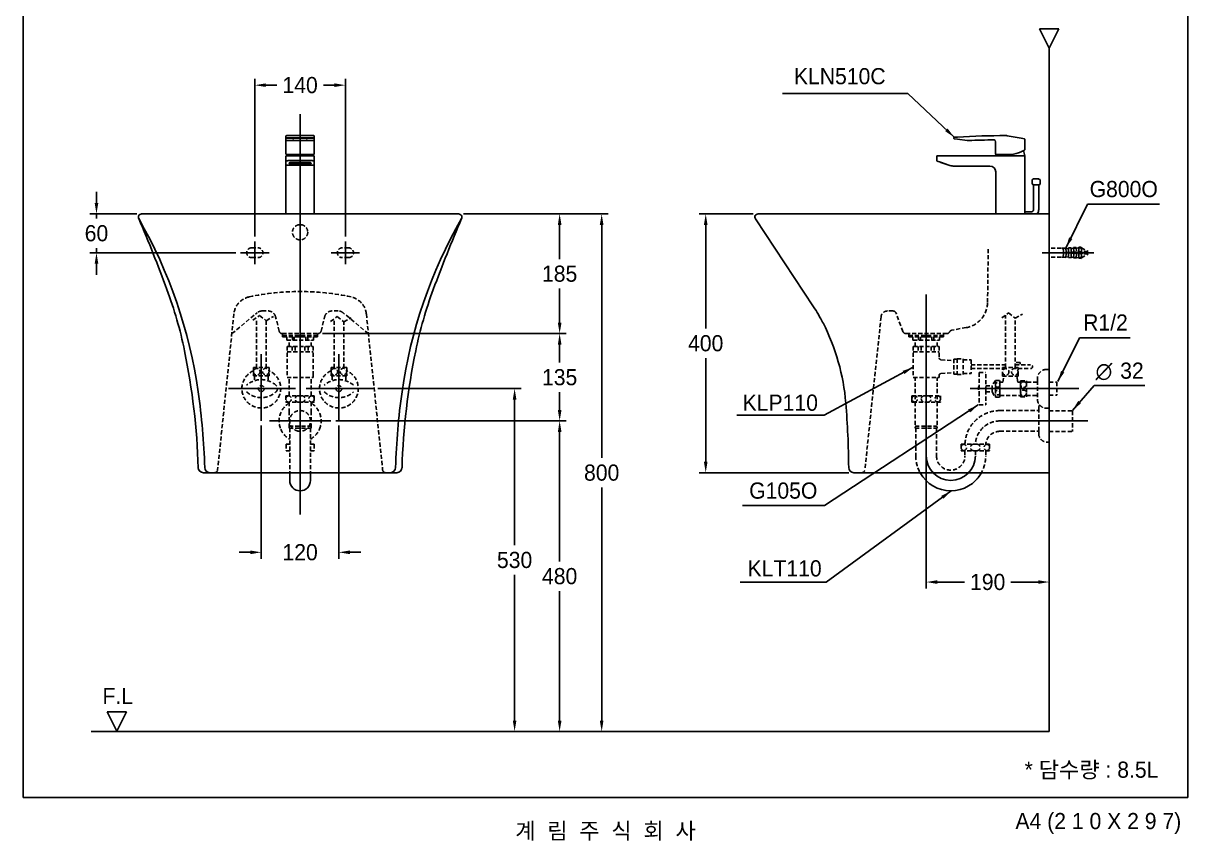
# Model space of a CAD drawing. Header units: millimetres. Extents: x 0 to 1800, y -67 to 2530.
# Drawn here: x 0 to 1800, y -67 to 1197 of the extents above; entities that cross this region are included whole.
import ezdxf
from ezdxf.enums import TextEntityAlignment as Align
from ezdxf.lldxf.tags import DXFTag

# ---------------------------------------------------------------- set-up
doc = ezdxf.new("R2010")
doc.units = ezdxf.units.MM
doc.linetypes.add('DASHED2', pattern=[9.525, 6.35, -3.175])
doc.layers.get('Defpoints').update_dxf_attribs({"color": 1})
for name, color, linetype in [('TEXT', 7, 'Continuous'), ('내부선 및 부속', 4, 'Continuous'), ('도각라인', 7, 'Continuous'), ('외형선', 3, 'Continuous'), ('점선', 6, 'DASHED2'), ('중심선', 1, 'DASHED'), ('치수선', 7, 'Continuous')]:
    doc.layers.add(name, color=color, linetype=linetype)
doc.styles.add('140911', font='HBATANG.TTF')
doc.styles.add('____', font='')
doc.styles.add('타이틀', font='H2GTRM.TTF', dxfattribs={"height": 25})
doc.styles.get('____').set_extended_font_data('굴림')
tags = doc.linetypes.add('DASHDOT', pattern=[70, 31, -13, 13, -13]).pattern_tags.tags
tags[10:11] = [DXFTag(74, 4), DXFTag(75, 0), DXFTag(340, '0'), DXFTag(46, 0.0), DXFTag(50, 0.0), DXFTag(44, 0.0), DXFTag(45, 0.0)]
tags[8:9] = [DXFTag(74, 4), DXFTag(75, 0), DXFTag(340, '0'), DXFTag(46, 0.0), DXFTag(50, 0.0), DXFTag(44, 0.0), DXFTag(45, 0.0)]
tags[6:7] = [DXFTag(74, 4), DXFTag(75, 0), DXFTag(340, '0'), DXFTag(46, 0.0), DXFTag(50, 0.0), DXFTag(44, 0.0), DXFTag(45, 0.0)]
tags[4:5] = [DXFTag(74, 4), DXFTag(75, 0), DXFTag(340, '0'), DXFTag(46, 0.0), DXFTag(50, 0.0), DXFTag(44, 0.0), DXFTag(45, 0.0)]
tags = doc.linetypes.add('DASHED', pattern=[25.72, 12.86, -12.86]).pattern_tags.tags
tags[6:7] = [DXFTag(74, 4), DXFTag(75, 0), DXFTag(340, '0'), DXFTag(46, 0.0), DXFTag(50, 0.0), DXFTag(44, 0.0), DXFTag(45, 0.0)]
tags[4:5] = [DXFTag(74, 4), DXFTag(75, 0), DXFTag(340, '0'), DXFTag(46, 0.0), DXFTag(50, 0.0), DXFTag(44, 0.0), DXFTag(45, 0.0)]
doc.dimstyles.new('MSADIM', dxfattribs={"dimtxt": 33, "dimasz": 17, "dimexe": 10, "dimexo": 7.5, "dimgap": 10, "dimtad": 0, "dimtih": 1, "dimtoh": 1, "dimdec": 0, "dimzin": 1, "dimdsep": 46, "dimtxsty": '____', "dimcen": 11.25, "dimadec": 0, "dimazin": 0, "dimtfac": 1, "dimtdec": 0, "dimtix": 1, "dimtmove": 0, "dimatfit": 3, "dimfxl": 0, "dimtolj": 1, "dimtzin": 1, "dimarcsym": 0})

# ---------------------------------------------------------------- blocks, each defined once
blk = doc.blocks.new('*D2')
at = {"layer": 'Defpoints', "color": 0, "linetype": 'Continuous'}
for p in [(182.9, 901.9), (113.1, 841.9), (335.9, 841.9)]:
    blk.add_point(p, dxfattribs=at)
at = {"layer": '치수선', "color": 0, "linetype": 'Continuous', "lineweight": -2}
for p, q in [((113.1, 918.9), (113.1, 935.9)), ((175.4, 901.9), (103.1, 901.9)), ((113.1, 901.9), (113.1, 894.7)), ((113.1, 841.9), (113.1, 849.1)), ((328.4, 841.9), (103.1, 841.9)), ((113.1, 824.9), (113.1, 807.9))]:
    blk.add_line(p, q, dxfattribs=at)
at = {"layer": '치수선', "color": 0, "linetype": 'Continuous'}
for points in [[(110.3, 918.9), (116, 918.9), (113.1, 901.9)], [(110.3, 824.9), (116, 824.9), (113.1, 841.9)]]:
    blk.add_solid(points, dxfattribs=at)
at = {"layer": '치수선', "color": 0, "linetype": 'Continuous', "insert": (113.1, 871.9), "char_height": 25, "attachment_point": 5, "style": '____'}
blk.add_mtext('\\A1;60', dxfattribs=at)
blk = doc.blocks.new('*D6')
at = {"layer": 'Defpoints', "color": 0, "linetype": 'Continuous'}
for p in [(540.7, 631.9), (759.5, 631.9), (740.6, 101.9)]:
    blk.add_point(p, dxfattribs=at)
at = {"layer": '치수선', "color": 0, "linetype": 'Continuous', "lineweight": -2}
for p, q in [((548.2, 631.9), (769.5, 631.9)), ((759.5, 614.9), (759.5, 389.7)), ((759.5, 118.9), (759.5, 344.1)), ((748.1, 101.9), (769.5, 101.9))]:
    blk.add_line(p, q, dxfattribs=at)
at = {"layer": '치수선', "color": 0, "linetype": 'Continuous'}
for points in [[(756.7, 614.9), (762.3, 614.9), (759.5, 631.9)], [(756.7, 118.9), (762.3, 118.9), (759.5, 101.9)]]:
    blk.add_solid(points, dxfattribs=at)
at = {"layer": '치수선', "color": 0, "linetype": 'Continuous', "insert": (759.5, 366.9), "char_height": 25, "attachment_point": 5, "style": '____'}
blk.add_mtext('\\A1;530', dxfattribs=at)
blk = doc.blocks.new('*D7')
at = {"layer": 'Defpoints', "color": 0, "linetype": 'Continuous'}
for p in [(475.4, 581.9), (740.6, 101.9), (829.1, 101.9)]:
    blk.add_point(p, dxfattribs=at)
at = {"layer": '치수선', "color": 0, "linetype": 'Continuous', "lineweight": -2}
for p, q in [((482.9, 581.9), (839.1, 581.9)), ((829.1, 564.9), (829.1, 364.7)), ((829.1, 118.9), (829.1, 319)), ((748.1, 101.9), (839.1, 101.9))]:
    blk.add_line(p, q, dxfattribs=at)
at = {"layer": '치수선', "color": 0, "linetype": 'Continuous'}
for points in [[(826.3, 564.9), (832, 564.9), (829.1, 581.9)], [(826.3, 118.9), (832, 118.9), (829.1, 101.9)]]:
    blk.add_solid(points, dxfattribs=at)
at = {"layer": '치수선', "color": 0, "linetype": 'Continuous', "insert": (829.1, 341.9), "char_height": 25, "attachment_point": 5, "style": '____'}
blk.add_mtext('\\A1;480', dxfattribs=at)
blk = doc.blocks.new('*D8')
at = {"layer": 'Defpoints', "color": 0, "linetype": 'Continuous'}
for p in [(454.9, 716.9), (829.1, 716.9), (829.1, 581.9)]:
    blk.add_point(p, dxfattribs=at)
at = {"layer": '치수선', "color": 0, "linetype": 'Continuous', "lineweight": -2}
for p, q in [((462.4, 716.9), (839.1, 716.9)), ((829.1, 699.9), (829.1, 672.2)), ((829.1, 598.9), (829.1, 626.5)), ((836.6, 581.9), (839.1, 581.9))]:
    blk.add_line(p, q, dxfattribs=at)
at = {"layer": '치수선', "color": 0, "linetype": 'Continuous'}
for points in [[(826.3, 699.9), (832, 699.9), (829.1, 716.9)], [(826.3, 598.9), (832, 598.9), (829.1, 581.9)]]:
    blk.add_solid(points, dxfattribs=at)
at = {"layer": '치수선', "color": 0, "linetype": 'Continuous', "insert": (829.1, 649.4), "char_height": 25, "attachment_point": 5, "style": '____'}
blk.add_mtext('\\A1;135', dxfattribs=at)
blk = doc.blocks.new('*D9')
at = {"layer": 'Defpoints', "color": 0, "linetype": 'Continuous'}
for p in [(672.9, 901.9), (829.1, 901.9), (829.1, 716.9)]:
    blk.add_point(p, dxfattribs=at)
at = {"layer": '치수선', "color": 0, "linetype": 'Continuous', "lineweight": -2}
for p, q in [((680.4, 901.9), (839.1, 901.9)), ((829.1, 884.9), (829.1, 832.2)), ((829.1, 733.9), (829.1, 786.5)), ((836.6, 716.9), (839.1, 716.9))]:
    blk.add_line(p, q, dxfattribs=at)
at = {"layer": '치수선', "color": 0, "linetype": 'Continuous'}
for points in [[(826.3, 884.9), (832, 884.9), (829.1, 901.9)], [(826.3, 733.9), (832, 733.9), (829.1, 716.9)]]:
    blk.add_solid(points, dxfattribs=at)
at = {"layer": '치수선', "color": 0, "linetype": 'Continuous', "insert": (829.1, 809.4), "char_height": 25, "attachment_point": 5, "style": '____'}
blk.add_mtext('\\A1;185', dxfattribs=at)
blk = doc.blocks.new('*D10')
at = {"layer": 'Defpoints', "color": 0, "linetype": 'Continuous'}
for p in [(829.1, 901.9), (829.1, 101.9), (894.1, 101.9)]:
    blk.add_point(p, dxfattribs=at)
at = {"layer": '치수선', "color": 0, "linetype": 'Continuous', "lineweight": -2}
for p, q in [((836.6, 901.9), (904.1, 901.9)), ((894.1, 884.9), (894.1, 524.7)), ((894.1, 118.9), (894.1, 479.1)), ((836.6, 101.9), (904.1, 101.9))]:
    blk.add_line(p, q, dxfattribs=at)
at = {"layer": '치수선', "color": 0, "linetype": 'Continuous'}
for points in [[(891.2, 884.9), (896.9, 884.9), (894.1, 901.9)], [(891.2, 118.9), (896.9, 118.9), (894.1, 101.9)]]:
    blk.add_solid(points, dxfattribs=at)
at = {"layer": '치수선', "color": 0, "linetype": 'Continuous', "insert": (894.1, 501.9), "char_height": 25, "attachment_point": 5, "style": '____'}
blk.add_mtext('\\A1;800', dxfattribs=at)
blk = doc.blocks.new('*D11')
at = {"layer": 'Defpoints', "color": 0, "linetype": 'Continuous'}
for p in [(497.9, 1100.9), (357.9, 859.4), (497.9, 859.4)]:
    blk.add_point(p, dxfattribs=at)
at = {"layer": '치수선', "color": 0, "linetype": 'Continuous', "lineweight": -2}
for p, q in [((357.9, 866.9), (357.9, 1110.9)), ((374.9, 1100.9), (392, 1100.9)), ((480.9, 1100.9), (463.9, 1100.9)), ((497.9, 866.9), (497.9, 1110.9))]:
    blk.add_line(p, q, dxfattribs=at)
at = {"layer": '치수선', "color": 0, "linetype": 'Continuous'}
for points in [[(374.9, 1103.7), (374.9, 1098.1), (357.9, 1100.9)], [(480.9, 1103.7), (480.9, 1098.1), (497.9, 1100.9)]]:
    blk.add_solid(points, dxfattribs=at)
at = {"layer": '치수선', "color": 0, "linetype": 'Continuous', "insert": (427.9, 1100.9), "char_height": 25, "attachment_point": 5, "style": '____'}
blk.add_mtext('\\A1;140', dxfattribs=at)
blk = doc.blocks.new('*D12')
at = {"color": 0, "lineweight": -2}
for p, q in [((367.9, 574.7), (367.9, 368.9)), ((487.9, 574.7), (487.9, 368.9)), ((350.9, 378.9), (333.9, 378.9)), ((504.9, 378.9), (521.9, 378.9))]:
    blk.add_line(p, q, dxfattribs=at)
at = {"color": 0}
for points in [[(350.9, 381.7), (350.9, 376), (367.9, 378.9)], [(504.9, 381.7), (504.9, 376), (487.9, 378.9)]]:
    blk.add_solid(points, dxfattribs=at)
at = {"layer": 'Defpoints', "color": 0}
for p in [(367.9, 582.2), (487.9, 582.2), (487.9, 378.9)]:
    blk.add_point(p, dxfattribs=at)
at = {"color": 0, "insert": (427.9, 378.9), "char_height": 25, "attachment_point": 5, "style": '____'}
blk.add_mtext('\\A1;120', dxfattribs=at)
blk = doc.blocks.new('*D13')
at = {"layer": 'Defpoints', "color": 0, "linetype": 'Continuous'}
for p in [(1054.9, 901.9), (1135.9, 901.9), (1283.9, 501.9)]:
    blk.add_point(p, dxfattribs=at)
at = {"layer": '치수선', "color": 0, "linetype": 'Continuous', "lineweight": -2}
for p, q in [((1128.4, 901.9), (1044.9, 901.9)), ((1054.9, 884.9), (1054.9, 724.7)), ((1054.9, 518.9), (1054.9, 679)), ((1276.4, 501.9), (1044.9, 501.9))]:
    blk.add_line(p, q, dxfattribs=at)
at = {"layer": '치수선', "color": 0, "linetype": 'Continuous'}
for points in [[(1052.1, 884.9), (1057.7, 884.9), (1054.9, 901.9)], [(1052.1, 518.9), (1057.7, 518.9), (1054.9, 501.9)]]:
    blk.add_solid(points, dxfattribs=at)
at = {"layer": '치수선', "color": 0, "linetype": 'Continuous', "insert": (1054.9, 701.9), "char_height": 25, "attachment_point": 5, "style": '____'}
blk.add_mtext('\\A1;400', dxfattribs=at)
blk = doc.blocks.new('*D14')
at = {"color": 0, "lineweight": -2}
for p, q in [((1395.8, 546.5), (1395.8, 322.9)), ((1585.9, 494.4), (1585.9, 322.9)), ((1412.8, 332.9), (1454.9, 332.9)), ((1568.9, 332.9), (1526.8, 332.9))]:
    blk.add_line(p, q, dxfattribs=at)
at = {"color": 0}
for points in [[(1412.8, 335.7), (1412.8, 330.1), (1395.8, 332.9)], [(1568.9, 335.7), (1568.9, 330.1), (1585.9, 332.9)]]:
    blk.add_solid(points, dxfattribs=at)
at = {"layer": 'Defpoints', "color": 0}
for p in [(1395.8, 554), (1585.9, 501.9), (1395.8, 332.9)]:
    blk.add_point(p, dxfattribs=at)
at = {"color": 0, "insert": (1490.8, 332.9), "char_height": 25, "attachment_point": 5, "style": '____'}
blk.add_mtext('\\A1;190', dxfattribs=at)

msp = doc.modelspace()

# ---------------------------------------------------------------- linework, layer by layer
at = {"layer": '내부선 및 부속', "linetype": 'Continuous'}
for p, q in [((405.9, 1021.9), (405.9, 1019.6)), ((405.9, 1021.9), (405.9, 1021.7)), ((405.9, 1021.7), (405.9, 1017.9)), ((405.9, 1018.4), (405.9, 1019.6)), ((405.9, 1016.3), (405.9, 1018.4)), ((405.9, 1017.9), (405.9, 1017.1)), ((405.9, 994.9), (405.9, 1017.5)), ((405.9, 1017.5), (405.9, 1016.2)), ((405.9, 1015.9), (405.9, 1017.1)), ((405.9, 1016.2), (405.9, 1016.3)), ((405.9, 1015.9), (405.9, 999)), ((406.9, 1022.9), (448.9, 1022.9)), ((406.9, 1015.3), (448.9, 1015.3)), ((443.9, 1019.3), (411.9, 1019.3)), ((411.9, 1019.3), (411.9, 1019.1)), ((411.9, 1019.1), (443.9, 1019.1)), ((417.9, 1018.7), (416.9, 1018.7)), ((416.9, 1018.7), (416.9, 1018.1)), ((416.9, 1018.1), (416.9, 1017.8)), ((416.9, 1017.8), (417.9, 1017.8)), ((417.9, 1017.8), (417.9, 1018.7)), ((417.9, 1018.1), (417.9, 1018.7)), ((417.9, 1017.8), (417.9, 1018.1)), ((437.9, 1018.7), (437.9, 1018.1)), ((438.9, 1018.7), (437.9, 1018.7)), ((437.9, 1018.1), (437.9, 1017.8)), ((437.9, 1017.8), (438.9, 1017.8)), ((438.9, 1017.8), (437.9, 1017.8)), ((438.9, 1018.1), (438.9, 1018.7)), ((438.9, 1017.8), (438.9, 1018.7)), ((438.9, 1017.8), (438.9, 1018.1)), ((438.9, 1017.8), (438.9, 1017.8)), ((443.9, 1019.1), (443.9, 1019.3)), ((448.9, 1015.2), (448.9, 1015.3)), ((449.9, 1021.9), (449.9, 1019.6)), ((449.9, 1019.6), (449.9, 1018.4)), ((449.9, 1018.4), (449.9, 1016.3)), ((449.9, 1017.5), (449.9, 1017.5)), ((449.9, 1017.5), (449.9, 994.9)), ((449.9, 1016.2), (449.9, 1016.3)), ((1438.3, 1019.1), (1438.3, 1019.3)), ((1438.3, 1019.3), (1438.3, 1019.1)), ((1444.2, 1017.4), (1439.2, 1018.1)), ((1459.3, 1015.3), (1444.2, 1017.4)), ((1502.8, 994.9), (1502.8, 1013.5)), ((1520.8, 1022.7), (1542.5, 1018.9)), ((1542.5, 1018.9), (1547.5, 1018)), ((1548.3, 1017), (1548.3, 1016.9)), ((1548.3, 1015.9), (1548.3, 1016.9)), ((1548.3, 1015.9), (1548.3, 1001.5)), ((405.9, 999), (405.9, 994.9)), ((405.9, 982.8), (405.9, 990.9)), ((405.9, 901.9), (405.9, 990.9)), ((407.4, 993.9), (406.9, 993.9)), ((406.9, 991.9), (411.9, 991.9)), ((448.5, 993.9), (407.4, 993.9)), ((411.9, 991.9), (443.9, 991.9)), ((448.9, 991.9), (443.9, 991.9)), ((448.9, 993.9), (448.5, 993.9)), ((449.9, 990.9), (449.9, 982.8)), ((1412.1, 984.6), (1412.1, 990.9)), ((1412.1, 990.9), (1412.1, 984.6)), ((1413.1, 991.9), (1418.1, 991.9)), ((1418.1, 991.9), (1542.3, 991.9)), ((1503.8, 993.9), (1517.3, 993.9)), ((1504.3, 993.9), (1508.8, 993.9)), ((1519.3, 993.9), (1517.3, 993.9)), ((1526.3, 993.9), (1519.3, 993.9)), ((1547.3, 991.9), (1542.3, 991.9)), ((1547.3, 991.9), (1548.3, 991.9)), ((1548.3, 991.9), (1548.3, 990.9)), ((1548.3, 901.9), (1548.3, 990.9)), ((405.9, 978), (405.9, 982.8)), ((405.9, 976.9), (405.9, 978)), ((405.9, 901.9), (405.9, 976.9)), ((406.9, 977.1), (448.9, 977.1)), ((411.9, 984.6), (443.9, 984.6)), ((440.9, 981.6), (414.9, 981.6)), ((414.9, 978.8), (414.9, 981.6)), ((414.9, 978.8), (440.9, 978.8)), ((440.9, 978.8), (440.9, 981.6)), ((449.9, 982.8), (449.9, 978)), ((449.9, 976.9), (449.9, 978)), ((449.9, 976.9), (449.9, 976.9)), ((449.9, 976.9), (449.9, 901.9)), ((1417.7, 981.8), (1412.7, 983.6)), ((1412.7, 983.6), (1417.7, 981.8)), ((1417.7, 981.8), (1430.7, 977.1)), ((1430.7, 977.1), (1417.7, 981.8)), ((1418.4, 981.6), (1425.9, 978.8)), ((1425.9, 978.8), (1418.4, 981.6)), ((1494.3, 975.9), (1437.6, 975.9)), ((1503.3, 901.9), (1503.3, 966.9)), ((1561.7, 955.9), (1569.8, 955.9)), ((1559.7, 948.8), (1559.7, 953.9)), ((1561.7, 946.9), (1561.7, 908.9)), ((1561.7, 946.9), (1569.7, 946.9)), ((1565.7, 946.9), (1561.7, 946.9)), ((1568.1, 946.9), (1563.4, 946.9)), ((1569.7, 946.9), (1565.7, 946.9)), ((1569.8, 946.9), (1565.7, 946.9)), ((1569.7, 908.9), (1569.7, 946.9)), ((1571.7, 953.9), (1571.7, 948.8)), ((1548.3, 923.9), (1548.3, 928.9)), ((1548.3, 901.9), (1548.3, 923.9)), ((1557.7, 904.9), (1548.3, 904.9)), ((411.9, 489.9), (411.9, 501.9)), ((443.9, 489.9), (443.9, 501.9))]:
    msp.add_line(p, q, dxfattribs=at)
for centre, radius, start, end in [((448.9, 1016.2), 1, 270, 0), ((1439.3, 1019.1), 1, 202.1993, 262.1993), ((1439.3, 1019.1), 1, 202.1993, 262.1993), ((1439.3, 1019.1), 1, 202.1993, 262.1993), ((1439.3, 1019.1), 1, 202.1993, 262.1993), ((1512, 22.9), 1000, 89.5936, 93.8863), ((1460.6, 1025.2), 10, 262.1993, 272.9349), ((1512, 22.9), 993.6, 90.6538, 92.9349), ((1499.5, 1013.3), 3.34, 2.007, 69.3544), ((1519, 1012.9), 10, 80, 89.5936), ((406.9, 994.9), 1, 180, 270), ((406.9, 990.9), 1, 90, 180), ((406.9, 990.9), 1, 90, 180), ((435.6, 986.8), 27.6, 165.1842, 169.4357), ((421.3, 986.8), 27.6, 10.5643, 14.8158), ((448.9, 994.9), 1, 270, 0), ((448.9, 990.9), 1, 0, 90), ((1413.1, 990.9), 1, 90, 180), ((1413.1, 990.9), 1, 90, 180), ((1503.8, 994.9), 1, 180, 270), ((1535.5, 986.8), 27.6, 165.1842, 169.4357), ((1520.7, 1049.4), 55.8, 275.72, 293.156), ((1521.1, 986.8), 27.6, 10.5643, 27.3016), ((1437.6, 995.9), 20, 250, 270), ((1437.6, 995.9), 20, 250, 270), ((1494.3, 966.9), 9, 0, 90), ((1561.7, 953.9), 2, 90, 180), ((1569.8, 953.9), 1.92, 0, 90), ((1561.7, 948.8), 1.92, 180, 270), ((1569.8, 948.8), 1.92, 270, 0), ((1557.7, 908.9), 4, 270, 0), ((1557.7, 908.9), 12, 324.3147, 0), ((-472.2, 521.5), 750, 8.0873, 29.8318), ((1328, 521.5), 750, 150.1682, 171.9127), ((-779.1, 477.9), 1060, 1.7297, 8.0873), ((1635, 477.9), 1060, 171.9127, 178.2703), ((288.4, 509.9), 8, 180, 270), ((567.4, 509.9), 8, 270, 0), ((427.9, 489.9), 16, 180, 0), ((1433.7, 527.9), 54, 208.7822, 331.2178)]:
    msp.add_arc(centre, radius, start, end, dxfattribs=at)
for points, knots in [([(405.9, 1022), (406, 1022.1), (406, 1022.2), (406, 1022.3), (406.2, 1022.5), (406.4, 1022.7), (406.6, 1022.9), (406.8, 1022.9), (406.9, 1022.9)], [0, 0, 0, 0, 0.097046, 0.215477, 0.366984, 0.6013, 0.806128, 1, 1, 1, 1]), ([(411.9, 1019.3), (411.5, 1019.3), (410.8, 1019.3), (409.9, 1019.3), (409.3, 1019.3), (408.7, 1019.3), (408, 1019.3), (407.4, 1019.4), (406.9, 1019.4), (406.7, 1019.4), (406.6, 1019.4), (406.4, 1019.5), (406, 1019.5), (405.9, 1019.6), (405.9, 1019.6)], [0, 0, 0, 0, 0.142857, 0.214286, 0.285714, 0.357143, 0.428571, 0.571429, 0.642857, 0.678571, 0.696429, 0.714286, 0.857143, 1, 1, 1, 1]), ([(405.9, 1018.4), (405.9, 1018.5), (406.4, 1018.7), (408.1, 1018.9), (410.1, 1019), (411.5, 1019.1), (411.9, 1019.1)], [0, 0, 0, 0, 0.285714, 0.571429, 0.857143, 1, 1, 1, 1]), ([(449.8, 1019.5), (449.8, 1019.5), (449.7, 1019.5), (449.4, 1019.5), (448.7, 1019.4), (447.9, 1019.3), (447.1, 1019.3), (446.4, 1019.3), (445.3, 1019.3), (444.4, 1019.3), (443.9, 1019.3)], [0, 0, 0, 0, 0.022938, 0.185782, 0.348626, 0.511469, 0.592891, 0.674313, 0.837156, 1, 1, 1, 1]), ([(443.9, 1019.1), (444.8, 1019.1), (446.6, 1019), (448.8, 1018.8), (449.6, 1018.6), (449.8, 1018.5), (449.8, 1018.5)], [0, 0, 0, 0, 0.32589, 0.651781, 0.977671, 1, 1, 1, 1]), ([(448.9, 1022.9), (449, 1022.9), (449.1, 1022.9), (449.3, 1022.9), (449.5, 1022.7), (449.7, 1022.6), (449.8, 1022.4), (449.9, 1022.2), (449.9, 1022.1), (449.9, 1022), (449.9, 1022), (449.9, 1022)], [0, 0, 0, 0, 0.020818, 0.239105, 0.419032, 0.574027, 0.708164, 0.821662, 0.913084, 0.980269, 1, 1, 1, 1]), ([(1439.2, 1020.3), (1439.1, 1020.2), (1438.9, 1020.2), (1438.6, 1020), (1438.5, 1019.8), (1438.3, 1019.6), (1438.3, 1019.4), (1438.3, 1019.3)], [0, 0, 0, 0, 0.285714, 0.428571, 0.571429, 0.785714, 1, 1, 1, 1]), ([(1439.2, 1020.3), (1439.2, 1020.3), (1439.3, 1020.3), (1439.6, 1020.3), (1440, 1020.3), (1440.4, 1020.3), (1441.1, 1020.4), (1442.1, 1020.5), (1443.1, 1020.5), (1443.9, 1020.6), (1444.2, 1020.6)], [0, 0, 0, 0, 0.142857, 0.285714, 0.357143, 0.428571, 0.571429, 0.714286, 0.857143, 1, 1, 1, 1]), ([(1547.7, 1000.5), (1547.7, 1000.5), (1547.6, 1000.5), (1547.3, 1000.3), (1547, 1000.1), (1546.6, 999.9), (1546.3, 999.8), (1545.8, 999.5), (1545.4, 999.3), (1544.7, 999), (1544.1, 998.7), (1543.5, 998.4), (1543.3, 998.3), (1543.1, 998.3)], [0, 0, 0, 0, 0.022972, 0.19686, 0.283804, 0.370748, 0.457692, 0.5229, 0.63158, 0.718524, 0.892412, 0.935884, 1, 1, 1, 1]), ([(1547.3, 1000.3), (1547.3, 1000.3), (1547.3, 1000.3), (1547.2, 1000.3), (1547.2, 1000.2), (1547.1, 1000.2), (1547.1, 1000.2), (1547, 1000.1), (1546.9, 1000.1), (1546.9, 1000.1), (1546.8, 1000.1), (1546.8, 1000), (1546.7, 1000), (1546.6, 1000), (1546.6, 1000), (1546.5, 999.9), (1546.4, 999.9), (1546.3, 999.8), (1546.2, 999.7), (1546, 999.7), (1545.9, 999.6), (1545.8, 999.5), (1545.8, 999.5), (1545.7, 999.5), (1545.7, 999.5), (1545.7, 999.5)], [0, 0, 0, 0, 0.147203, 0.147203, 0.295653, 0.295653, 0.37051, 0.37051, 0.483564, 0.483564, 0.521467, 0.521467, 0.597561, 0.597561, 0.635788, 0.635788, 0.751471, 0.751471, 0.829397, 0.829397, 0.947331, 0.947331, 0.986892, 0.986892, 1, 1, 1, 1]), ([(1548.2, 1001.4), (1548.2, 1001.3), (1548.2, 1001.1), (1548.1, 1000.9), (1547.9, 1000.7), (1547.8, 1000.6), (1547.7, 1000.5)], [0, 0, 0, 0, 0.250001, 0.499999, 0.749998, 1, 1, 1, 1]), ([(1548.2, 1001.4), (1548.2, 1001.4), (1548.3, 1001.4), (1548.3, 1001.5), (1548.3, 1001.5)], [0, 0, 0, 0, 0.15708, 1, 1, 1, 1]), ([(405.9, 982.8), (405.9, 983), (406.4, 983.6), (408.1, 984.2), (410.1, 984.5), (411.5, 984.6), (411.9, 984.6)], [0, 0, 0, 0, 0.285714, 0.571429, 0.857143, 1, 1, 1, 1]), ([(405.9, 976.9), (405.9, 976.9), (405.9, 976.9), (405.9, 976.8), (406, 976.7), (406, 976.6)], [0, 0, 0, 0, 0.003909, 0.003909, 1, 1, 1, 1]), ([(443.9, 984.6), (444.8, 984.6), (446.6, 984.4), (448.8, 983.9), (449.6, 983.4), (449.8, 983.1), (449.8, 983.1)], [0, 0, 0, 0, 0.326484, 0.652968, 0.979452, 1, 1, 1, 1]), ([(449.9, 976.7), (449.9, 976.7), (449.9, 976.7), (449.9, 976.6), (449.9, 976.6)], [0, 0, 0, 0, 0.705199, 1, 1, 1, 1]), ([(1412.1, 984.6), (1412.1, 984.5), (1412.1, 984.3), (1412.2, 984.1), (1412.3, 983.9), (1412.5, 983.8), (1412.6, 983.7), (1412.7, 983.6)], [0, 0, 0, 0, 0.214286, 0.428571, 0.571429, 0.714286, 1, 1, 1, 1])]:
    msp.add_open_spline(points, degree=3, knots=knots, dxfattribs=at)
for points in [[(406.9, 1015.3), (405.9, 1015.3), (405.9, 1016.3)], [(449.9, 1016.3), (449.9, 1015.3), (448.9, 1015.3)], [(406.9, 977.1), (405.9, 977.1), (405.9, 978)], [(449.9, 978), (449.9, 977.1), (448.9, 977.1)]]:
    msp.add_rational_spline(points, [1, 0.707106769085, 1], degree=2, dxfattribs=at)
for points, degree in [([(449.4, 1015.4), (449.4, 1015.3), (449.4, 1015.2), (449.4, 1015.2)], 3), ([(449.5, 1015.4), (449.5, 1015.3), (449.5, 1015.3), (449.4, 1015.2)], 3), ([(449.9, 1019.8), (449.9, 1019.7), (449.8, 1019.5)], 2), ([(449.9, 1019.6), (449.9, 1019.6), (449.9, 1019.6), (449.8, 1019.5)], 3), ([(449.8, 1018.5), (449.9, 1018.3), (449.9, 1018.2)], 2), ([(449.8, 1018.5), (449.9, 1018.5), (449.9, 1018.4), (449.9, 1018.4)], 3), ([(449.9, 1019.8), (449.9, 1019.7), (449.9, 1019.7), (449.9, 1019.6)], 3), ([(449.9, 1018.4), (449.9, 1018.3), (449.9, 1018.2), (449.9, 1018.2)], 3), ([(1439.2, 1020.3), (1438.7, 1020.2), (1438.3, 1019.8), (1438.3, 1019.3)], 3), ([(1438.3, 1019.1), (1438.3, 1018.6), (1438.7, 1018.1), (1439.2, 1018.1)], 3), ([(1439, 1020.2), (1439, 1020.2), (1439, 1020.2), (1439.1, 1020.2)], 3), ([(1542.5, 1018.9), (1542.5, 1018.9), (1542.5, 1018.9), (1542.5, 1018.9)], 3), ([(1548.3, 1017), (1548.3, 1017.5), (1547.9, 1017.9), (1547.5, 1018)], 3), ([(1543.2, 998.3), (1542.9, 998.2), (1542.7, 998.1)], 2), ([(1542.7, 998.1), (1542.7, 998.1), (1542.7, 998.1), (1542.7, 998.1)], 3), ([(449.8, 983.1), (449.9, 983), (449.9, 982.9), (449.9, 982.8)], 3), ([(449.8, 983.1), (449.9, 982.8), (449.9, 982.6)], 2), ([(449.9, 982.8), (449.9, 982.7), (449.9, 982.6), (449.9, 982.6)], 3), ([(1412.1, 984.6), (1412.1, 984.2), (1412.3, 983.8), (1412.7, 983.6)], 3)]:
    msp.add_open_spline(points, degree=degree, dxfattribs=at)
for points in [[(414.9, 978.8), (410.9, 978.8), (410.9, 980.2), (410.9, 981.6), (414.9, 981.6)], [(440.9, 981.6), (444.9, 981.6), (444.9, 980.2), (444.9, 978.8), (440.9, 978.8)]]:
    msp.add_rational_spline(points, [1, 0.707106769085, 1, 0.707106769085, 1], degree=2, knots=[0, 0, 0, 0.5, 0.5, 1, 1, 1], dxfattribs=at)
at = {"layer": '도각라인'}
for p, q in [((0, 0), (0, 2530)), ((1800, 2530), (1800, 0)), ((0, 0), (1800, 0))]:
    msp.add_line(p, q, dxfattribs=at)
at = {"layer": '외형선', "linetype": 'Continuous'}
for p, q in [((1600.9, 1187.9), (1570.9, 1187.9)), ((1570.9, 1187.9), (1585.9, 1157.9)), ((1585.9, 1157.9), (1600.9, 1187.9)), ((1585.9, 1157.9), (1585.9, 101.9)), ((159.6, 132.2), (129.6, 132.2)), ((129.6, 132.2), (144.6, 102.2)), ((144.6, 102.2), (159.6, 132.2)), ((105, 101.9), (1585.9, 101.9))]:
    msp.add_line(p, q, dxfattribs=at)
at = {"layer": '외형선'}
for p, q in [((182.9, 901.9), (672.9, 901.9)), ((1585.9, 901.9), (1135.9, 901.9)), ((1585.9, 901.9), (1585.9, 501.9)), ((1131.8, 894.1), (1221.7, 758.5)), ((278.4, 501.9), (577.4, 501.9)), ((1585.9, 501.9), (1283.9, 501.9))]:
    msp.add_line(p, q, dxfattribs=at)
for centre, radius, start, end in [((182.9, 896.9), 5, 90, 209.8095), ((672.9, 896.9), 5, 330.1905, 90), ((1135.9, 896.9), 5, 90, 213.542), ((-2038.1, -51.3), 2410, 20.3115, 23.1187), ((2894, -51.3), 2410, 156.8813, 159.6885), ((-392.2, 557.9), 655, 11.6732, 20.3115), ((1248.1, 557.9), 655, 159.6885, 168.3268), ((1013.3, 620.3), 250, 26.9436, 33.542), ((937.6, 581.8), 335, 4.7405, 26.9436), ((-779.1, 477.9), 1050, 1.7297, 11.6732), ((1635, 477.9), 1050, 168.3268, 178.2703), ((-59, 499.2), 1335, 0.4572, 4.7405), ((278.4, 509.9), 8, 181.7297, 270), ((577.4, 509.9), 8, 270, 358.2703), ((1283.9, 509.9), 8, 180.4572, 270)]:
    msp.add_arc(centre, radius, start, end, dxfattribs=at)
at = {"layer": '점선'}
for p, q in [((352.9, 849.4), (362.9, 849.4)), ((502.9, 849.4), (492.9, 849.4)), ((1490.6, 765.1), (1491.6, 848.9)), ((1604.6, 848.9), (1585.9, 848.9)), ((1611.6, 849.2), (1604.6, 848.9)), ((1635.6, 849.5), (1607.6, 848)), ((1607.6, 849), (1607.9, 842)), ((1611.6, 849.2), (1611.9, 842.2)), ((1615.6, 849.4), (1619.6, 849.7)), ((1615.6, 849.4), (1615.9, 842.5)), ((1619.6, 849.7), (1619.9, 842.7)), ((1623.6, 849.9), (1627.5, 850.1)), ((1623.6, 849.9), (1623.9, 842.9)), ((1627.5, 850.1), (1627.9, 843.1)), ((1631.5, 850.3), (1635.5, 850.5)), ((1631.5, 850.3), (1631.9, 843.3)), ((1635.5, 850.5), (1635.9, 843.5)), ((1635.6, 849.5), (1645.9, 844)), ((352.9, 834.4), (362.9, 834.4)), ((502.9, 834.4), (492.9, 834.4)), ((1604.6, 834.9), (1585.9, 834.9)), ((1611.6, 834.5), (1604.6, 834.9)), ((1645.9, 844), (1604.8, 841.9)), ((1645.9, 839.7), (1604.8, 841.9)), ((1607.6, 834.7), (1607.9, 841.7)), ((1635.6, 834.2), (1607.6, 835.7)), ((1611.6, 834.5), (1611.9, 841.5)), ((1615.6, 834.3), (1615.9, 841.3)), ((1615.6, 834.3), (1619.6, 834.1)), ((1619.6, 834.1), (1619.9, 841.1)), ((1623.6, 833.9), (1623.9, 840.9)), ((1623.6, 833.9), (1627.5, 833.7)), ((1627.5, 833.7), (1627.9, 840.7)), ((1631.5, 833.5), (1631.9, 840.4)), ((1631.5, 833.5), (1635.5, 833.2)), ((1638.9, 841.9), (1633.9, 843.4)), ((1638.9, 841.9), (1633.9, 840.3)), ((1635.5, 833.2), (1635.9, 840.2)), ((1635.6, 834.2), (1645.9, 839.7)), ((325.6, 747.4), (300.4, 506.4)), ((322.4, 716.9), (361.5, 749.1)), ((354.7, 737.5), (365.3, 745)), ((365.3, 745), (375.4, 736.9)), ((369.2, 751.9), (378.4, 751.9)), ((375.4, 736.9), (386.7, 743.3)), ((395.6, 720.7), (390.1, 742.8)), ((460.3, 720.7), (465.8, 742.8)), ((474.7, 735.7), (485.3, 743.2)), ((486.7, 751.9), (477.4, 751.9)), ((485.3, 743.2), (495.4, 735.1)), ((533.5, 716.9), (494.4, 749.1)), ((495.4, 735.1), (506.7, 741.5)), ((530.3, 747.4), (555.5, 506.4)), ((1326, 742.9), (1300.9, 506.3)), ((1344.4, 751.9), (1335.9, 751.9)), ((1359.7, 720.1), (1349.1, 748.6)), ((1512.5, 741.3), (1523.1, 748.8)), ((1518.2, 664.3), (1518.2, 745.4)), ((1523.1, 748.8), (1533.2, 740.7)), ((1533.2, 740.7), (1544.5, 747.2)), ((1533.2, 664.3), (1533.2, 740.7)), ((360.4, 736.9), (360.4, 664.6)), ((375.4, 736.9), (375.4, 664.6)), ((480.4, 736.9), (480.4, 664.6)), ((495.4, 736.9), (495.4, 664.6)), ((1457.7, 726.3), (1435.5, 722.3)), ((400.4, 716.9), (455.4, 716.9)), ((400.9, 716.9), (400.9, 711.9)), ((400.9, 713.9), (454.9, 713.9)), ((400.9, 711.9), (454.9, 711.9)), ((407.4, 711.9), (407.4, 706.9)), ((407.4, 706.9), (448.4, 706.9)), ((410.9, 696.9), (410.9, 706.9)), ((415.9, 711.9), (415.9, 706.9)), ((418.9, 711.9), (418.9, 706.9)), ((436.9, 711.9), (436.9, 706.9)), ((439.9, 711.9), (439.9, 706.9)), ((444.9, 696.9), (444.9, 706.9)), ((448.4, 711.9), (448.4, 706.9)), ((454.9, 716.9), (454.9, 711.9)), ((1364.4, 716.9), (1428.1, 716.9)), ((1368.7, 716.9), (1368.7, 711.9)), ((1368.7, 713.9), (1422.7, 713.9)), ((1368.7, 711.9), (1422.7, 711.9)), ((1375.2, 711.9), (1375.2, 706.9)), ((1375.2, 706.9), (1416.2, 706.9)), ((1378.7, 696.9), (1378.7, 706.9)), ((1383.7, 711.9), (1383.7, 706.9)), ((1386.7, 711.9), (1386.7, 706.9)), ((1404.7, 711.9), (1404.7, 706.9)), ((1407.7, 711.9), (1407.7, 706.9)), ((1412.7, 696.9), (1412.7, 706.9)), ((1416.2, 711.9), (1416.2, 706.9)), ((1422.7, 716.9), (1422.7, 711.9)), ((407.9, 696.9), (407.9, 648.9)), ((407.9, 696.9), (447.9, 696.9)), ((407.9, 688.9), (447.9, 688.9)), ((415.4, 696.9), (415.4, 688.9)), ((420.4, 696.9), (420.4, 688.9)), ((435.4, 696.9), (435.4, 688.9)), ((440.4, 696.9), (440.4, 688.9)), ((447.9, 696.9), (447.9, 652.1)), ((1375.7, 696.9), (1375.7, 648.9)), ((1375.7, 696.9), (1415.7, 696.9)), ((1375.7, 688.9), (1415.7, 688.9)), ((1383.2, 696.9), (1383.2, 688.9)), ((1388.2, 696.9), (1388.2, 688.9)), ((1403.2, 696.9), (1403.2, 688.9)), ((1408.2, 696.9), (1408.2, 688.9)), ((1415.7, 696.9), (1415.7, 679.6)), ((1418.5, 676.6), (1438.7, 674.9)), ((1438.7, 677.4), (1438.7, 654.4)), ((1438.7, 677.4), (1443.7, 677.4)), ((1443.7, 677.9), (1443.7, 653.9)), ((1443.7, 677.9), (1452.7, 677.9)), ((1452.7, 677.9), (1452.7, 653.9)), ((1452.7, 676.6), (1465.2, 676.6)), ((1465.2, 676.6), (1465.2, 655.1)), ((1465.2, 668.9), (1518.7, 668.9)), ((1541.2, 672.4), (1533.2, 672.4)), ((1533.2, 668.9), (1557.2, 668.9)), ((1541.2, 669.6), (1541.2, 672.4)), ((355.9, 664.6), (355.9, 651.6)), ((379.9, 664.6), (355.9, 664.6)), ((379.9, 651.6), (355.9, 651.6)), ((357.4, 651.6), (357.4, 644.2)), ((378.4, 651.6), (378.4, 644.2)), ((379.9, 664.6), (379.9, 651.6)), ((407.9, 648.9), (447.9, 648.9)), ((410.9, 620.9), (410.9, 648.9)), ((444.9, 620.9), (444.9, 648.9)), ((447.9, 652.1), (447.9, 648.9)), ((475.9, 664.6), (475.9, 651.6)), ((499.9, 664.6), (475.9, 664.6)), ((499.9, 651.6), (475.9, 651.6)), ((477.4, 651.6), (477.4, 644.2)), ((498.4, 651.6), (498.4, 644.2)), ((499.9, 664.6), (499.9, 651.6)), ((1375.7, 648.9), (1415.7, 648.9)), ((1378.7, 605.9), (1378.7, 648.9)), ((1412.7, 605.9), (1412.7, 648.9)), ((1415.7, 652.1), (1415.7, 648.9)), ((1418.5, 655.1), (1438.7, 656.9)), ((1438.7, 654.4), (1443.7, 654.4)), ((1443.7, 653.9), (1452.7, 653.9)), ((1452.7, 655.1), (1465.2, 655.1)), ((1465.2, 662.9), (1518.7, 662.9)), ((1477.7, 656.6), (1487.7, 656.6)), ((1477.7, 656.6), (1477.7, 626.5)), ((1487.7, 629), (1487.7, 656.6)), ((1513.7, 664.3), (1537.7, 664.3)), ((1513.7, 651.3), (1513.7, 664.3)), ((1513.7, 651.3), (1537.7, 651.3)), ((1514.2, 641.8), (1515.7, 651.3)), ((1535.7, 651.3), (1536.8, 644.4)), ((1537.7, 651.3), (1537.7, 664.3)), ((1537.7, 662.9), (1557.2, 662.9)), ((1581.7, 661.6), (1585.9, 661.6)), ((1476.3, 631.9), (1585.9, 631.9)), ((1487.7, 636.3), (1497.7, 636.3)), ((1502.7, 644.6), (1497.7, 636.3)), ((1497.7, 631.3), (1497.7, 636.3)), ((1497.7, 631.3), (1497.7, 626.8)), ((1502.7, 644.6), (1509.7, 644.6)), ((1502.7, 644.6), (1502.7, 632.5)), ((1502.7, 632.5), (1502.7, 618.6)), ((1509.7, 644.6), (1509.7, 634)), ((1509.7, 641.8), (1514.2, 641.8)), ((1509.7, 634), (1509.7, 618.6)), ((1536.8, 644.4), (1537.2, 641.8)), ((1537.2, 641.8), (1541.7, 641.8)), ((1541.7, 644.1), (1541.7, 640.2)), ((1541.7, 644.1), (1550.7, 644.1)), ((1541.7, 640.2), (1541.7, 619.1)), ((1550.7, 641.7), (1550.7, 644.1)), ((1551.7, 641.8), (1550.7, 641.8)), ((1550.7, 641.7), (1550.7, 619.1)), ((1551.7, 641.8), (1567.7, 641.8)), ((1567.7, 644.3), (1567.7, 647.6)), ((1567.7, 644.3), (1567.7, 615.6)), ((1585.9, 642.1), (1597.9, 642.1)), ((1597.9, 642.1), (1597.9, 621.6)), ((405.9, 620.9), (449.9, 620.9)), ((405.9, 620.9), (405.9, 610.9)), ((449.9, 620.9), (449.9, 610.9)), ((1373.7, 620.9), (1382.6, 620.9)), ((1373.7, 620.9), (1373.7, 617.4)), ((1373.7, 617.4), (1373.7, 610.9)), ((1382.6, 620.9), (1399.9, 620.9)), ((1399.9, 620.9), (1417.7, 620.9)), ((1417.7, 620.9), (1417.7, 610.9)), ((1477.7, 626.5), (1477.7, 606.6)), ((1487.7, 629), (1487.7, 606.6)), ((1487.7, 626.8), (1497.7, 626.8)), ((1497.7, 626.8), (1502.7, 618.6)), ((1502.7, 618.6), (1509.7, 618.6)), ((1509.7, 621.3), (1541.7, 621.3)), ((1541.7, 619.1), (1550.7, 619.1)), ((1550.7, 621.3), (1567.7, 621.3)), ((1585.9, 621.6), (1597.9, 621.6)), ((405.9, 610.9), (449.9, 610.9)), ((410.9, 610.9), (410.9, 597.1)), ((410.9, 597.1), (410.9, 572.5)), ((444.9, 610.9), (444.9, 597.1)), ((444.9, 597.1), (444.9, 572.5)), ((1374.7, 610.9), (1373.7, 610.9)), ((1374.7, 610.9), (1417.7, 610.9)), ((1378.7, 610.9), (1378.7, 570.9)), ((1412.7, 610.9), (1412.7, 570.9)), ((1477.7, 606.6), (1487.7, 606.6)), ((1509.6, 597.9), (1569.7, 597.9)), ((1569.7, 601.2), (1569.7, 565.7)), ((1581.7, 601.6), (1585.9, 601.6)), ((1585.9, 597.4), (1621.9, 597.4)), ((1621.9, 597.4), (1621.9, 565.4)), ((410.9, 573.9), (444.9, 573.9)), ((410.9, 572.5), (410.9, 570.9)), ((410.9, 570.9), (444.9, 570.9)), ((411.9, 570.9), (411.9, 501.9)), ((443.9, 570.9), (443.9, 501.9)), ((444.9, 572.5), (444.9, 570.9)), ((1378.7, 573.9), (1412.7, 573.9)), ((1378.7, 570.9), (1412.7, 570.9)), ((1379.7, 570.9), (1379.7, 527.9)), ((1411.7, 570.9), (1411.7, 527.9)), ((1509.6, 565.9), (1569.7, 565.9)), ((1569.7, 565.7), (1569.7, 562.2)), ((1585.9, 565.4), (1621.9, 565.4)), ((406.2, 545.9), (406.2, 535.9)), ((411.9, 545.9), (406.2, 545.9)), ((449.7, 545.9), (443.9, 545.9)), ((449.7, 545.9), (449.7, 535.9)), ((1449.7, 545.9), (1493.7, 545.9)), ((1449.7, 545.9), (1449.7, 535.9)), ((1455.7, 545.9), (1455.7, 547)), ((1493.7, 545.9), (1493.7, 535.9)), ((1582.7, 549.2), (1585.9, 549.2)), ((411.9, 535.9), (406.2, 535.9)), ((449.7, 535.9), (443.9, 535.9)), ((1449.7, 535.9), (1493.7, 535.9)), ((1455.7, 535.9), (1455.7, 527.9)), ((1471.7, 535.9), (1471.7, 527.9)), ((1487.7, 535.9), (1487.7, 527.9))]:
    msp.add_line(p, q, dxfattribs=at)
for centre, radius in [((427.9, 873.6), 11.8), ((361, 658), 5), ((374.9, 658.3), 5), ((481, 658), 5), ((494.9, 658.3), 5), ((1518.7, 657.8), 5), ((1532.7, 658), 5), ((367.9, 631.9), 4.5), ((487.9, 631.9), 4.5), ((1506.2, 637.6), 3.5), ((1506.2, 625.6), 3.5), ((1546.2, 625.1), 4.5)]:
    msp.add_circle(centre, radius, dxfattribs=at)
for centre, radius, start, end in [((352.9, 841.9), 7.5, 90, 270), ((362.9, 841.9), 7.5, 270, 90), ((492.9, 841.9), 7.5, 90, 270), ((502.9, 841.9), 7.5, 270, 90), ((427.9, 401.9), 380, 78.0456, 101.9544), ((355.4, 744.3), 30, 101.9544, 174.0342), ((500.4, 744.3), 30, 5.9658, 78.0456), ((1450.6, 765.6), 40, 280.2108, 359.2825), ((369.2, 739.9), 12, 90, 129.5204), ((378.4, 739.9), 12, 13.9797, 90), ((477.4, 739.9), 12, 90, 166.0203), ((486.7, 739.9), 12, 50.4796, 90), ((1335.9, 741.9), 10, 90, 180), ((1344.4, 746.9), 5, 20.4354, 90), ((400.4, 721.9), 5, 193.9797, 270), ((455.4, 721.9), 5, 270, 346.0203), ((1364.4, 721.9), 5, 200.4354, 270), ((1436.4, 717.3), 5, 100.2108, 153.0975), ((1427.5, 721.9), 5, 270, 333.0975), ((1418.7, 679.6), 3, 180, 265.0303), ((1557.2, 665.9), 3, 270, 90), ((367.9, 631.9), 30, 113.5781, 66.4217), ((487.9, 631.9), 30, 113.5781, 66.4217), ((1418.7, 652.1), 3, 94.9697, 180), ((1581.7, 647.6), 14, 90, 180), ((367.9, 612.2), 33.6, 47.499, 132.501), ((385.9, 631.9), 7, 312.501, 47.499), ((487.9, 612.2), 33.6, 47.499, 132.501), ((1484.1, 631.6), 7.84, 144.9654, 215.0346), ((1506.2, 637.6), 3.5, 176.4365, 27.53), ((1546.2, 638.1), 4.5, 150.8963, 48.1498), ((1546.2, 638.1), 4.5, 48.1498, 150.8963), ((367.9, 651.5), 33.6, 227.499, 312.501), ((410.9, 615.9), 5, 98.6269, 261.3731), ((409.4, 615.9), 5, 278.6269, 81.3731), ((425.4, 615.9), 5, 90, 270), ((430.4, 615.9), 5, 270, 90), ((446.4, 615.9), 5, 98.6269, 261.3731), ((444.9, 615.9), 5, 278.6269, 81.3731), ((487.9, 651.5), 33.6, 227.499, 312.501), ((1378.7, 615.9), 5, 98.6269, 261.3731), ((1377.2, 615.9), 5, 278.6269, 81.3731), ((1393.2, 615.9), 5, 90, 174.9175), ((1393.2, 615.9), 5, 174.9175, 270), ((1398.2, 615.9), 5, 73.5284, 90), ((1398.2, 615.9), 5, 270, 73.5284), ((1414.2, 615.9), 5, 98.6269, 261.3731), ((1412.7, 615.9), 5, 278.6269, 81.3731), ((1581.7, 615.6), 14, 180, 270), ((427.9, 581.9), 32.5, 121.5389, 202.8588), ((427.9, 581.9), 16, 291.2569, 248.7431), ((427.9, 581.9), 32.5, 337.1412, 58.4611), ((1509.6, 543.9), 54, 90, 176.6714), ((1582.7, 601.2), 13, 155.2297, 180), ((1509.6, 543.9), 38, 90, 176.6714), ((427.9, 581.9), 32.5, 202.8588, 240.5076), ((427.9, 581.9), 16, 248.7431, 291.2569), ((427.9, 581.9), 32.5, 299.4924, 337.1412), ((1509.6, 543.9), 22, 90, 174.7841), ((1582.7, 562.2), 13, 180, 270), ((1454.7, 540.9), 5, 98.6269, 261.3731), ((1453.2, 540.9), 5, 278.6269, 81.3731), ((1469.2, 540.9), 5, 90, 270), ((1474.2, 540.9), 5, 270, 90), ((1490.2, 540.9), 5, 98.6269, 261.3731), ((1488.7, 540.9), 5, 278.6269, 81.3731), ((1433.7, 527.9), 54, 180, 208.7822), ((1433.7, 527.9), 22, 180, 0), ((1433.7, 527.9), 54, 318.7051, 0), ((295.4, 506.9), 5, 270, 354.0342), ((560.4, 506.9), 5, 185.9658, 270), ((1295.9, 506.9), 5, 270, 353.9478)]:
    msp.add_arc(centre, radius, start, end, dxfattribs=at)
msp.add_point((1477.7, 631.6), dxfattribs=at)
at = {"layer": '중심선', "linetype": 'DASHDOT'}
for p, q in [((427.9, 437.2), (427.9, 1056.3)), ((357.9, 824.4), (357.9, 859.4)), ((497.9, 824.4), (497.9, 859.4)), ((335.9, 841.9), (379.9, 841.9)), ((519.9, 841.9), (475.9, 841.9)), ((1575, 841.9), (1654.7, 841.9)), ((1395.7, 527.9), (1395.9, 777.5)), ((1395.9, 746.9), (1395.9, 686.9)), ((367.9, 685.3), (367.9, 582.2)), ((487.9, 685.3), (487.9, 582.2)), ((317.2, 631.9), (420.7, 631.9)), ((437.2, 631.9), (540.7, 631.9)), ((1463.9, 631.9), (1631.9, 631.9)), ((380.4, 581.9), (475.4, 581.9)), ((1509.6, 581.9), (1645.8, 581.9))]:
    msp.add_line(p, q, dxfattribs=at)
msp.add_arc((1433.7, 527.9), 38, 180.0008, 0, dxfattribs=at)

# ---------------------------------------------------------------- texts
at = {"layer": 'TEXT', "style": '140911'}
msp.add_text('∅', height=25, dxfattribs=at).set_placement((1657.5, 646.3))
at = {"layer": 'TEXT', "style": '타이틀'}
msp.add_text('F.L', height=25, dxfattribs=at).set_placement((146, 156.9), align=Align.MIDDLE)
for s, p in [('* 담수량 : 8.5L', (1651.3, 42.9)), ('계  림  주  식  회  사', (900, -51.7))]:
    msp.add_text(s, height=25, dxfattribs=at).set_placement(p, align=Align.MIDDLE_CENTER)
msp.add_text('A4 (2 1 0 X 2 9 7)', height=25, dxfattribs=at).set_placement((1790, -36.5), align=Align.MIDDLE_RIGHT)
at = {"layer": 'TEXT', "insert": (1191.2, 1127.3), "char_height": 25, "width": 380.447, "attachment_point": 1, "line_spacing_factor": 0.963855, "style": '타이틀'}
msp.add_mtext('\\A1;KLN510C', dxfattribs=at)
at = {"layer": 'TEXT', "linetype": 'Continuous', "char_height": 25, "attachment_point": 5, "style": '타이틀'}
for s, insert in [('\\A1;G800O', (1701.1, 940.2)), ('\\A1;R1/2', (1672.9, 733.9)), ('\\A1;KLP110', (1170.2, 610)), ('\\A1;G105O', (1174.8, 474.1)), ('\\A1;KLT110', (1176.9, 353.9))]:
    msp.add_mtext(s, dxfattribs=dict(at, insert=insert))
at = {"layer": 'TEXT', "linetype": 'Continuous', "insert": (1713.8, 659.5), "char_height": 25, "attachment_point": 5, "style": '타이틀'}
msp.add_mtext_dynamic_manual_height_columns('32', width=51.458, gutter_width=125, heights=[0], dxfattribs=at)

# ---------------------------------------------------------------- dimensions: what is measured, and where the dimension line sits
for base, p1, p2, picture, middle in [((487.9, 378.9), (367.9, 582.2), (487.9, 582.2), '*D12', (427.9, 378.9)), ((1395.8, 332.9), (1585.9, 501.9), (1395.8, 554), '*D14', (1490.8, 332.9))]:
    dim = msp.add_linear_dim(base=base, p1=p1, p2=p2, dimstyle='MSADIM', override={"dimtxt": 25, "dimtofl": 0})
    dim.commit()
    dim.dimension.update_dxf_attribs({"geometry": picture, "text_midpoint": middle})
at = {"layer": '치수선', "linetype": 'Continuous'}
dim = msp.add_linear_dim(base=(497.9, 1100.9), p1=(357.9, 859.4), p2=(497.9, 859.4), dimstyle='MSADIM', override={"dimtxt": 25}, dxfattribs=at)
dim.commit()
dim.dimension.update_dxf_attribs({"geometry": '*D11', "text_midpoint": (427.9, 1100.9)})
for base, p1, p2, picture, middle in [((113.1, 841.9), (182.9, 901.9), (335.9, 841.9), '*D2', (113.1, 871.9)), ((829.1, 901.9), (829.1, 716.9), (672.9, 901.9), '*D9', (829.1, 809.4)), ((894.1, 101.9), (829.1, 901.9), (829.1, 101.9), '*D10', (894.1, 501.9)), ((1054.9, 901.9), (1283.9, 501.9), (1135.9, 901.9), '*D13', (1054.9, 701.9)), ((829.1, 716.9), (829.1, 581.9), (454.9, 716.9), '*D8', (829.1, 649.4)), ((759.5, 631.9), (740.6, 101.9), (540.7, 631.9), '*D6', (759.5, 366.9)), ((829.1, 101.9), (475.4, 581.9), (740.6, 101.9), '*D7', (829.1, 341.9))]:
    dim = msp.add_linear_dim(base=base, p1=p1, p2=p2, angle=90, dimstyle='MSADIM', override={"dimtxt": 25}, dxfattribs=at)
    dim.commit()
    dim.dimension.update_dxf_attribs({"geometry": picture, "text_midpoint": middle})

# ---------------------------------------------------------------- leaders
for points in [[(1439.2, 1020.3), (1367.2, 1088.2), (1173.8, 1088.2)], [(1611.6, 849.2), (1645.3, 916.8), (1756.6, 916.8)], [(1599.2, 642.9), (1632.9, 710.5), (1711.2, 710.5)], [(1375.7, 664.9), (1238.1, 591.1), (1103, 591.1)], [(1621.7, 598.2), (1655.5, 636.9), (1733.7, 636.9)], [(1476.3, 606.6), (1238.6, 451.4), (1111.9, 451.4)], [(1434.4, 473.9), (1240.9, 332.9), (1108.3, 332.9)]]:
    msp.add_leader(points, dimstyle='MSADIM', override={"dimtxt": 25}, dxfattribs=at)

doc.saveas('drawing.dxf')
